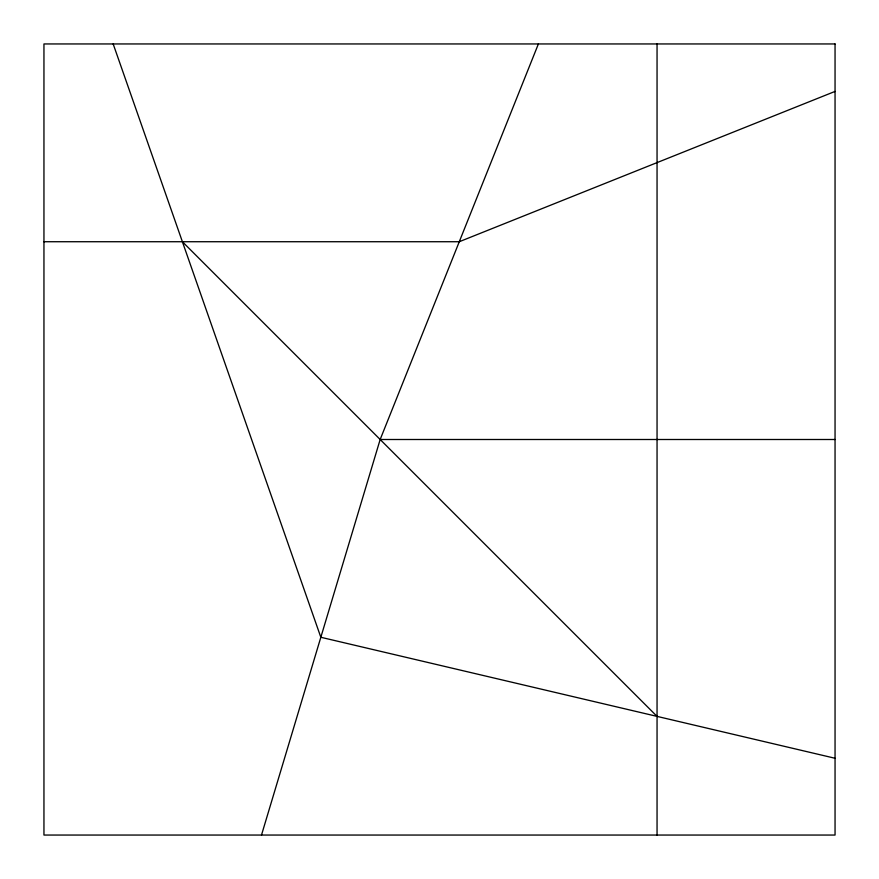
<?xml version="1.0" encoding="UTF-8"?>
<svg xmlns="http://www.w3.org/2000/svg" width="879" height="879" viewBox="0 0 879 879"><rect width="100%" height="100%" fill="white"/><g stroke="black" fill="none" stroke-linecap="round" stroke-linejoin="round"><path stroke-width="1.32" d="M261.502 835.05L380.167 439.5L538.387 43.95M835.05 91.416L459.277 241.725L43.95 241.725M380.167 439.5L835.05 439.5M835.05 758.269L320.835 637.275L113.171 43.95M182.392 241.725L657.052 716.385M657.052 43.95L657.052 835.05M835.05 43.95L43.95 43.95L43.95 835.05L835.05 835.05L835.05 43.95"/></g></svg>
